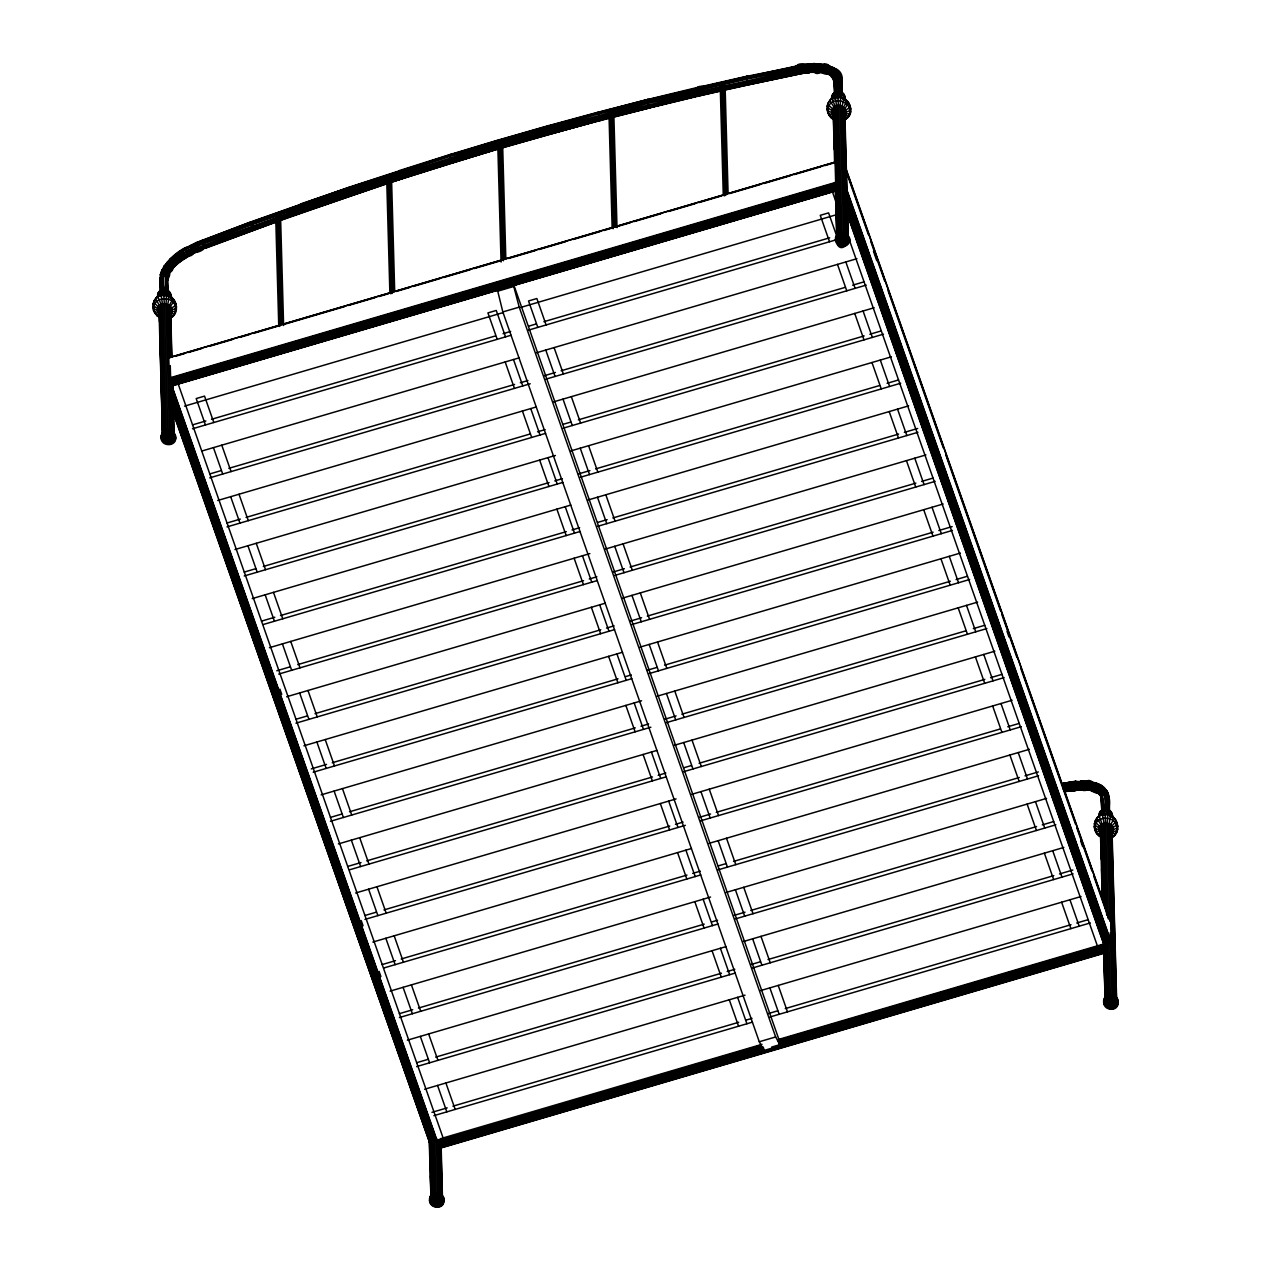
<?xml version="1.0" encoding="UTF-8"?>
<svg xmlns="http://www.w3.org/2000/svg" width="1271" height="1271" viewBox="0 0 1271 1271"><rect width="100%" height="100%" fill="white"/><g stroke="black" fill="none" stroke-linecap="round" stroke-linejoin="round"><path stroke-width="1.5" d="M166.342 264.638C168.614 258.188 185.979 244.413 191.492 246.701C195.369 250.498 193.859 257.362 187.314 255.598L191.444 253.374M499.408 148.723L451.555 163.165L449.092 154.824L498.82 139.842L499.296 140.557L498.677 139.921L499.296 143.766L350.86 190.666L203.662 243.794C184.47 250.514 159.749 265.432 166.835 289.788M451.555 163.165L451.57 162.164L438.702 166.231M806.338 64.821C790.721 59.197 793.168 80.534 804.654 72.002M1102.275 810.263C1108.598 784.366 1080.255 782.301 1062.985 787.385L1063.319 783.27L1076.076 781.443L1077.03 782.586M170.076 272.201C173.603 268.435 165.341 261.985 163.546 267.45L167.693 261.953C174.286 261.143 175.128 271.708 168.535 272.852M1112.157 817.412L1111.521 812.693C1109.408 808.022 1102.402 807.117 1105.42 814.076M1107.248 793.501C1104.88 782.523 1090.01 781.3 1080.715 781.141C1076.744 785.176 1081.192 793.136 1087.309 789.72L1081.192 789.529M162.195 274.028C159.018 262.906 175.732 271.915 167.232 278.635C171.68 261.461 189.57 252.818 204.742 246.828L277.189 219.931M184.216 249.434L184.74 248.322L186.313 249.497L188.791 255.646L183.405 259.22L182.214 258.807M610.128 118.028L600.42 120.554L598.037 112.563L647.972 99.376L648.083 103.396L649.989 107.844L699.67 95.802L699.876 94.801M840.576 80.693C845.374 71.812 828.549 73.051 834.38 82.17C833.093 64.122 808.277 67.093 795.821 69.937L648.083 103.396L499.296 143.766M1108.852 810.072C1107.756 805.385 1112.014 788.227 1102.164 789.164C1098.255 790.943 1099.733 796.202 1102.227 798.569L1102.688 801.35C1100.479 799.538 1101.067 795.503 1103.911 794.693C1112.776 793.835 1108.36 807.419 1109.535 812.026M163.752 294.157C154.204 294.379 149.279 307.598 155.92 314.334L158.907 314.064C151.17 299.146 179.529 302.069 170.25 315.335L172.935 316.225L173.777 315.144L170.854 317.972C181.546 311.681 175.493 294.046 163.752 294.157L164.436 306.486M837.923 96.215L838.367 105.302C844.325 104.985 848.583 112.849 844.405 117.393L847.09 118.282C859.101 107.892 839.559 87.079 829.772 100.695L835.444 109.242M1105.087 813.662C1094.109 814.06 1090.439 829.788 1099.129 836.016L1101.48 835.031C1089.676 819.827 1120.911 819.064 1111.569 834.84L1114.254 835.73L1115.112 834.65L1112.189 837.478C1122.865 831.186 1116.828 813.551 1105.087 813.662L1105.754 825.991M153.934 305.072L154.935 299.686L153.918 301.148L155.046 303.61L158.319 306.931M158.001 295.682L158.081 294.014L158.065 298.145C157.239 290.757 168.646 289.454 170.473 296.254L171.045 294.856C169.631 288.771 160.321 286.865 158.049 293.41L158.668 294.936M168.217 292.537L167.629 277.936L163.594 275.06L160.909 276.204L160.035 277.968L160.368 292.664M158.907 310.489C158.144 303.674 168.662 302.466 170.346 308.742L171.68 356.309M161.02 277.571L160.384 274.631L161.846 270.23M166.914 281.717L167.836 278.953M167.788 279.97C171.092 274.901 162.72 268.213 160.384 274.631M161.099 437.971L161.179 435.603M162.529 435.794C160.273 443.42 173.46 447.058 174.143 438.638M163.752 437.303C163.212 430.472 174.302 431.965 172.872 438.32C170.759 445.66 160.686 439.639 163.641 433.363M174.159 439.178L174.222 437.097M175.573 437.002C177.066 447.09 160.734 447.09 161.083 437.415M175.509 439.385C178.051 430.091 162.132 426.182 161.195 436.144M429.534 1200.523L429.598 1198.14M430.885 1200.428L430.948 1198.346M432.172 1199.856C431.632 1193.024 442.721 1194.518 441.291 1200.873C439.194 1208.197 429.105 1202.191 432.061 1195.916M442.578 1201.731L441.609 1196.726L437.812 1194.041M443.929 1201.937C446.471 1192.675 430.551 1188.703 429.614 1198.696M834.952 94.705L832.759 94.531L831.552 98.995C830.598 91.703 841.323 88.112 844.357 95.246L842.419 98.852M830.614 99.488C825.165 104.826 826.309 113.866 831.965 118.568L834.332 117.583C829.598 113.85 832.092 105.159 838.367 105.302M848.186 236.724L844.834 112.325C844.58 103.857 830.36 105.715 833.395 114.072L834.396 149.74M841.116 79.819L841.624 82.885C846.661 62.708 814.282 65.059 834.697 77.293M844.834 99.154L844.564 95.849L845.501 100.552M844.754 113.85L844.834 112.325M847.026 240.378C848.472 234.023 837.367 232.529 837.907 239.361C839.019 247.511 851.173 242.825 846.979 235.246M848.377 239.155C849.679 247.591 836.239 247.48 836.62 239.377M848.313 241.236L848.059 237.645M849.663 241.442L849.743 239.059M1098.716 816.443L1099.923 811.978L1099.479 815.998L1099.399 813.535L1099.32 815.188M1108.789 800.333L1107.962 793.279L1105.436 791.611L1102.513 792.23L1100.861 795.837L1101.814 809.325M1111.998 816.602L1111.728 813.297L1112.761 816.189L1112.077 814.949M1103.689 1002.581C1102.132 992.556 1118.559 992.46 1118.178 1002.168M1105.055 1002.485L1104.038 943.638M1115.445 1002.93C1116.891 996.575 1105.786 995.082 1106.326 1001.913C1107.025 1009.365 1118.798 1006.251 1115.334 998.99M1116.748 1003.788L1111.998 829.772C1111.887 823.354 1101.449 821.765 1100.305 828.47L1102.291 899.614M1118.083 1003.995L1118.162 1001.612M499.439 143.718L498.709 139.905L499.265 140.557M166.565 294.475L166.072 303.451M1107.883 813.98L1106.962 826.134M703.864 86.778C695.253 84.474 696.254 91.147 699.447 95.897L722.198 90.749M835.603 161.973L168.789 357.755L835.603 161.973L835.698 165.659M160.686 273.71L160.782 284.847M160.21 279.985L160.543 276.633M161.242 272.947L161.29 289.867M192.811 252.627C199.674 252.691 209 248.83 202.613 241.061C181.61 248.878 156.174 263.733 164.023 290.63L163.848 289.168L164.134 295.428L165.325 295.555L165.516 289.359L165.055 290.741C157.254 264.209 182.15 249.529 202.915 241.824L350.224 188.648L449.267 156.619L598.133 114.025L697.144 89.367L795.551 67.824L812.312 65.695L825.499 67.522L833.395 72.987L835.079 78.325L835.508 93.879M167.47 280.907L168.137 275.95M842.864 98.407L839.845 96.803L839.48 97.613L839.686 91.417L839.21 92.799C838.415 84.267 841.72 71.796 831.981 67.109M1106.628 814.203L1106.85 808.864L1106.374 810.247M840.226 105.509L840.719 96.532M502.935 147.436L600.69 120.109L550.788 134.027L548.405 125.686L549.056 126.306M550.788 134.027L550.963 132.978L502.68 146.943M798.442 73.21L797.854 74.353L748.746 84.744C747.014 83.552 745.044 75.656 747.618 76.88M171.14 269.373L179.847 261.731L179.259 258.235L177.209 255.693L175.064 254.899L174.063 256.329L178.877 252.786M844.913 97.502L844.993 99.964L842.673 93.021L841.052 93.784M598.037 112.563L548.341 126.051M1112.903 816.665L1113.015 820.589L1109.106 827.278M166.342 263.733L169.869 259.999C171.998 254.518 180.005 264.813 174.429 265.893L172.236 268.213M1108.614 814.87L1107.788 815.505L1108.741 810.167L1107.359 810.628L1106.914 794.995L1105.071 789.18M185.661 248.655L196.068 242.65L251.213 221.805L349.843 186.916L350.192 187.663M836.382 91.48L837.081 96.803L836.016 97.279L834.904 92.148L836.27 93.244M1105.182 808.674L1103.371 809.563L1104.245 814.25M839.781 77.07C842.069 67.061 826.515 73.353 834.38 80.343C829.042 65.25 808.404 68.65 796.075 71.049L724.295 86.571M1108.28 797.267L1108.598 796.282M167.851 304.134L169.234 295.492M649.989 107.844L613.512 116.932M1109.17 823.64L1110.552 814.997M171.267 313.842L174.445 313.985C182.182 290.376 140.954 296.62 157.811 316.511L154.903 313.031M162.545 436.35L159.463 307.534M430.964 1198.903L429.884 1141.58M442.562 1201.174C442.165 1208.673 430.329 1206.91 430.869 1199.872M443.913 1201.381C443.277 1210.278 429.058 1208.467 429.519 1199.967M835.349 238.201C836.366 231.958 845.453 230.909 848.535 236.136M836.699 238.408C836.89 231.846 847.264 232.005 848.075 238.185M849.648 240.886C833.49 264.908 830.217 214.831 849.362 237.804M1095.395 821.797L1096.253 819.191L1095.252 820.653L1096.365 823.115L1099.653 826.436M1111.458 832.743L1111.918 831.298M1112.586 833.347L1115.779 833.49C1123.612 812.868 1086.308 813.265 1097.254 833.84L1100.225 833.569M1103.784 1000.754C1104.96 993.604 1115.89 993.715 1117.797 1000.356M1116.732 1003.232C1116.049 1011.637 1102.863 1008.062 1105.119 1000.404L1103.562 945.068M1118.067 1003.439C1117.447 1012.336 1103.212 1010.509 1103.673 1002.025M160.337 275.616L162.386 269.516M163.117 268.991L161.671 275.585L162.116 291.186M167.772 277.856L168.09 276.951M169.107 273.885L167.55 275.998M840.941 109.115L843.499 101.473L843.388 97.549M161.02 294.57L162.386 303.515M836.54 105.572L835.174 96.628M1102.338 814.076L1104.578 826.166M844.627 98.312L845.199 96.914L843.801 94.324L841.752 94.578M1111.791 815.76L1112.363 814.361L1110.965 811.772M165.325 295.555L165.691 294.745L162.354 294.808L162.958 295.603L162.227 289.423L163.022 290.773C161.226 279.223 161.767 266.116 171.776 258.347M387.385 183.628L303.213 212.241L300.433 204.011L349.986 187.155M279.556 220.773L385.526 183.898M154.538 307.836L153.473 310.188L154.649 311.76L158.049 312.364M820.685 64.344L814.107 63.55L807.562 64.392L807.053 68.11L808.864 72.336L815.68 71.669M1077.697 788.703C1074.758 792.882 1072.041 781.172 1076.076 781.443M160.734 290.09L159.05 291.933L160.972 295.968M170.822 297.907L171.426 296.683L169.647 292.266M1065.495 791.309L1064.304 791.166L1063.239 788.497C1075.568 786.098 1096.206 782.698 1101.544 797.791M832.251 96.072L832.314 98.55C833.061 93.784 839.48 92.195 842.752 95.484M161.56 271.104L164.324 265.957M161.512 272.073L165.023 265.512M168.28 275.473L170.854 270.707M169.424 305.231L171.696 301.084L171.585 297.16M828.104 107.129L826.976 109.179L830.09 116.376L833.077 116.122M159.05 291.933L161.353 291.822M833.665 93.18L832.203 95.468L834.475 98.995M1102.291 815.474L1100.368 811.438L1103.546 808.928M158.049 293.41L158.589 292.473L157.493 295.11L158.144 296.493M176.574 306.676L175.446 308.599L169.393 310.998M158.525 295.698L155.602 298.653L159.336 305.421M832.696 97.756L829.772 100.695M1099.86 815.204L1096.937 818.159L1102.624 827.405M181.356 260.253L178.353 262.462L184.184 257.965L182.214 253.279L180.212 251.594L178.973 252.135L184.74 248.322M1083.273 788.433L1081.764 789.672L1076.521 789.942M154.077 302.291L152.981 304.039L154.188 306.216L157.747 308.662M828.231 104.349L827.135 106.097L828.342 108.273L834.443 112.039M841.958 109.83L845.851 103.142L845.739 99.217L847.55 104.365M169.297 314.461L170.123 313.222L170.346 321.15M161.767 434.412C164.436 428.724 173.46 429.963 175.207 435.746M163.006 434.364C165.643 428.804 174.604 431.759 174.238 437.653M163.022 434.92C165.214 430.249 172.522 431.425 173.905 436.128M173.666 440.068C171.156 445.39 162.609 442.928 162.45 437.319M174.921 440.56L170.743 444.056L166.914 444.135M837.176 236.978C839.067 232.943 845.167 233.133 847.36 236.787M847.836 242.126C845.93 246.145 839.845 245.954 837.637 242.316M849.076 242.618C846.041 249.1 835.508 246.383 835.254 239.472M430.186 1196.964C433.236 1190.498 443.754 1193.199 444.024 1200.11M431.425 1196.917L434.777 1194.105L433.284 1140.738M431.441 1197.473C433.967 1192.134 442.499 1194.597 442.658 1200.205M442.101 1202.62C439.893 1207.275 432.585 1206.1 431.203 1201.397M443.341 1203.113C440.672 1208.8 431.647 1207.561 429.9 1201.778M1099.367 812.916L1100.829 810.628M1099.987 814.441C1102.036 810.072 1108.646 810.278 1111.029 814.234M1105.579 998.974C1108.105 993.636 1116.637 996.099 1116.796 1001.707M1105.595 999.53C1108.121 994.192 1116.653 996.655 1116.812 1002.263M1116.256 1004.678C1114.063 1009.333 1106.739 1008.157 1105.357 1003.455M1117.511 1005.17L1113.317 1008.666L1109.504 1008.745M176.415 309.759L175.303 311.379L169.345 312.189M802.43 64.583C794.661 77.229 820.367 71.224 804.464 72.654M1069.594 782.03C1066.687 786.002 1070.786 794.788 1076.982 789.799M1070.992 790.641L1087.928 789.307M829.089 101.744L828.088 103.205L829.2 105.668L834.809 110.911M155.602 298.653L156.46 297.446M1096.937 818.159L1097.779 816.951M168.265 296.794L170.203 293.188L168.519 290.964L166.898 291.726M720.164 83.6L722.548 81.916M163.832 266.624L167.693 261.953M169.377 272.645L176.335 264.225M174.445 313.985L175.462 312.65M849.632 114.708L845.024 120.03L847.948 117.202M1115.779 833.49L1116.796 832.155M1107.279 792.437L1104.404 788.036L1101.433 785.971L1093.362 783.19C1087.595 775.501 1079.715 786.479 1086.641 789.863M844.834 108.75L848.647 102.808L846.565 100.393L840.989 97.406L834.84 97.517M166.58 262.938L171.045 258.41M171.919 269.245L176.145 264.972M352.56 195.146L349.843 186.916M168.598 308.71L174.492 300.75L169.79 296.493L165.309 294.697M1109.917 828.215L1114.889 822.766L1115.811 820.256L1114.794 818.842L1117.241 823.115L1116.176 825.34L1110.473 829.312M170.06 259.268L175.064 254.899M169.869 259.999L185.185 248.465M174.429 265.893L184.184 257.965L199.15 249.863L275.648 221.329M175.16 265.83L179.847 261.731M833.776 98.582L835.015 97.533M1100.368 811.438C1103.387 808.054 1109.186 808.992 1111.521 812.693M815.251 64.154C808.197 62.756 813.678 78.548 820.764 71.843L823.83 72.272M458.736 152.758L449.092 154.824L399.348 170.568L402.049 178.766L391.023 182.087M174.222 255.646L179.656 251.515M179.004 262.477L193.875 252.897M180.212 251.944L182.881 250.276M182.849 259.141L199.261 250.403L195.972 242.952L200.85 241.617M169.154 309.806L174.858 305.834L175.906 303.61L173.46 299.336M831.012 67.808C821.813 55.4 815.521 77.61 829.423 73.575M1085.974 789.704L1092.536 789.942M184.247 248.814L190.586 245.541M1098.176 785.256C1092.329 777.566 1088.913 794.439 1098.255 792.961L1099.161 792.882C1088.389 786.844 1075.52 787.861 1063.922 790.451M1097.127 783.635L1090.597 781.983C1084.926 785.414 1090.693 794.311 1096.587 791.023M846.089 112.309L849.6 110.656L850.728 108.734L849.505 106.732M1113.253 829.756L1116.764 828.104L1117.892 826.182L1116.653 824.18M189.935 245.732L196.29 242.904M160.861 295.476L162.926 294.745M748.746 84.744L724.327 90.225M195.972 242.952L251.213 221.805L251.722 223.299M198.641 249.926L205.155 248.099M204.806 247.511L254.009 229.717L251.324 222.107M205.219 248.369L275.918 222.06L205.044 248.067M251.293 222.028L349.859 187.282L449.283 155.046M300.734 204.774L202.439 240.997L202.216 240.203L202.613 241.061M276.871 219.009L204.424 245.907C185.375 252.548 160.909 267.387 167.994 291.52M280.51 217.691L386.336 181.276M280.827 218.612L386.67 182.198M281.098 219.359L302.975 211.336M275.823 221.758L254.009 229.717M303.149 211.892L279.477 220.439L303.229 212.209M300.671 204.917L449.092 155.809L598.848 112.801M302.911 211.479L386.956 182.929M349.811 186.948L399.571 170.743M387.814 179.64L301.942 208.794L192.97 249.593L179.259 258.235L170.187 267.816L167.152 276.999L167.804 292.568M391.468 178.433L499.614 144.862M389.99 180.069L498.121 146.451M390.324 180.99L498.47 147.372M352.369 194.241L368.876 188.775M390.896 181.499L400.079 178.464M390.626 181.721L498.788 148.087M352.385 194.94L387.178 183.437M390.848 182.23L499.455 148.373M390.991 182.452L402.049 178.766M405.338 169.504L421.908 164.261M429.264 161.941L442.165 157.858M401.922 177.861L435.016 167.391M401.986 178.83L451.65 163.101M448.997 155.221L499.01 140.064M466.107 150.55L475.322 147.77M478.992 146.658L488.207 143.893M491.893 142.781L497.422 141.113M834.904 92.767L834.046 76.355L830.948 71.748L821.288 67.522L812.153 66.743L801.556 67.681L746.554 79.215L647.845 102.316L499.153 142.654L350.51 189.617L252.135 224.379L197.386 245.065L177.972 256.392L168.709 266.195L165.897 272.534L166.024 291.107M458.926 159.955L468.125 157.175M471.811 156.079L497.565 148.326M451.38 162.942L499.058 148.58M609.778 109.608L611.256 109.179M175.128 356.373L184.645 353.576M188.458 352.464L201.803 348.54M209.413 346.316L232.275 339.595M239.901 337.355L249.418 334.559M253.231 333.447L279.906 325.614M283.719 324.486L344.679 306.597M348.492 305.469L375.167 297.636M378.98 296.524L388.497 293.728M396.123 291.488L409.453 287.58M413.266 286.452L439.941 278.619M443.754 277.507L470.429 269.674M474.242 268.546L500.901 260.73M508.527 258.49L535.202 250.657M539.015 249.529L565.674 241.697M573.3 239.472L599.976 231.64M603.789 230.512L613.305 227.716M617.118 226.603L630.464 222.679M634.261 221.567L660.936 213.735M668.562 211.494L695.237 203.662M699.05 202.55L721.912 195.829M729.522 193.589L760.01 184.645M763.823 183.532L790.498 175.7M794.296 174.572L820.971 166.739M824.784 165.627L834.316 162.831M169.361 378.011L836.159 182.23M169.408 378.615L836.223 182.833M169.551 379.441L836.366 183.66M169.774 380.426L836.588 184.629M170.06 381.491L834.968 186.265M170.393 382.587L835.285 187.361M172.634 383.064L835.635 188.394M172.983 383.985L835.968 189.315M176.605 383.492L185.868 380.776M211.208 373.324L220.725 370.528M245.446 363.268L251.165 361.6M258.76 359.359L264.479 357.691M275.886 354.339L285.387 351.543M306.311 345.41L315.828 342.614M323.438 340.374L329.141 338.706M336.751 336.465L350.065 332.557M353.862 331.445L359.566 329.761M370.989 326.409L380.49 323.628M384.303 322.5L390.006 320.832M401.414 317.48L410.93 314.684M418.524 312.459L424.244 310.775M431.838 308.551L441.355 305.755M448.965 303.515L454.668 301.847M462.279 299.606L467.982 297.938M511.879 285.212L497.326 289.486L502.839 311.935L759.28 1041.759L764.427 1051.324M553.044 272.963L562.56 270.167M583.484 264.018L592.985 261.238M600.595 258.998L606.299 257.33M617.722 253.978L627.223 251.181M631.036 250.069L636.739 248.385M648.146 245.033L657.663 242.237M665.273 240.012L670.977 238.328M678.587 236.104L688.088 233.308M695.698 231.068L701.401 229.4M709.011 227.159L722.325 223.251M726.138 222.139L731.842 220.471M743.249 217.119L752.766 214.322M756.563 213.21L766.079 210.414M790.8 203.153L796.504 201.469M804.114 199.245L809.818 197.561M171.394 385.272L836.286 190.046M172.014 385.558L833.093 191.46M171.649 385.749L836.556 190.539M171.855 385.971L834.968 191.238M497.39 291.281L513.754 286.468L513.706 284.672L780.759 1044.683M502.839 311.935L519.219 307.137L775.66 1036.961L780.807 1046.51M184.565 406.132L503.141 312.587M520.586 307.471L837.319 214.465M192.509 424.879L205.854 420.971M211.558 419.287L495.436 335.941M503.062 333.701L510.672 331.461M528.641 326.186L536.267 323.946M543.893 321.706L829.661 237.804M192.509 428.772L511.101 335.242M528.545 330.11L836.207 239.79M202.327 450.887L519.061 357.882M536.505 352.766L856.94 258.68M209.747 473.94L221.186 470.588M228.812 468.348L514.58 384.446M520.3 382.762L527.91 380.522M543.988 375.819L555.411 372.451M561.131 370.782L845.008 287.421M852.619 285.197L864.058 281.828M209.747 477.848L530.198 383.763M545.783 379.187L866.218 285.101M217.706 500.488L536.298 406.942M553.743 401.827L874.178 307.741M226.985 523.017L240.33 519.092M246.05 517.424L529.912 434.062M537.538 431.822L545.164 429.598M563.132 424.323L570.743 422.083M578.369 419.843L864.153 335.925M869.857 334.257L881.296 330.905M227.001 526.909L545.577 433.363M563.021 428.248L883.472 334.162M234.944 549.549L555.395 455.463M570.981 450.887L891.416 356.801M244.239 572.077L255.662 568.725M263.288 566.485L549.056 482.567M554.776 480.899L562.402 478.659M578.464 473.94L589.887 470.588M595.606 468.904L879.484 385.558M887.094 383.318L898.533 379.965M244.239 575.97L562.831 482.424M580.259 477.308L900.71 383.222M252.198 598.609L570.774 505.08M588.219 499.948L908.654 405.862M261.476 621.138L274.806 617.229M280.526 615.545L566.294 531.643M572.014 529.959L579.64 527.719M597.608 522.445L607.141 519.648M612.844 517.964L898.629 434.062M904.348 432.378L917.678 428.47M263.319 624.49L580.069 531.5M597.497 526.369L917.948 432.283M269.436 647.686L589.871 553.6M605.457 549.024L925.908 454.923M276.808 670.754L290.138 666.846M297.764 664.606L583.548 580.704M589.251 579.02L596.877 576.78M612.94 572.061L624.379 568.709M630.082 567.025L915.867 483.123M921.586 481.439L933.009 478.087M278.714 674.091L597.306 580.561M614.751 575.429L935.186 481.344M286.674 696.746L605.266 603.201M622.695 598.085L943.146 503.999M295.952 719.259L307.375 715.907M315.001 713.667L600.786 629.765M606.489 628.081L614.115 625.84M630.178 621.138L641.617 617.77M647.336 616.101L933.105 532.184M938.824 530.515L952.154 526.591M295.952 723.167L614.544 629.622M631.989 624.506L952.424 530.42M303.912 745.807L622.504 652.261M639.933 647.146L960.383 553.06M311.284 768.891L326.536 764.411M332.239 762.743L618.024 678.825M625.634 676.585L631.353 674.917M647.416 670.198L656.948 667.402M664.574 665.162L950.343 581.244M956.062 579.576L967.485 576.224M313.19 772.228L631.782 678.682M649.227 673.566L969.662 579.481M321.15 794.868L641.585 700.782M657.186 696.206L977.621 602.12M330.428 817.396L341.867 814.044M349.477 811.804L635.262 727.886M640.981 726.218L648.591 723.977M664.669 719.259L676.093 715.907M681.812 714.223L965.674 630.877M973.3 628.637L984.739 625.284M330.428 821.288L650.879 727.203M666.465 722.627L986.9 628.541M338.388 843.928L656.98 750.398M674.424 745.267L994.859 651.181M347.666 866.457L361.012 862.548M366.731 860.864L652.5 776.962M658.219 775.278L665.829 773.038M683.814 767.763L691.424 765.523M699.05 763.283L984.818 679.381M990.538 677.697L1001.977 674.345M349.525 869.809L666.258 776.819M683.703 771.688L1004.138 677.602M355.626 893.005L676.077 798.919M691.662 794.343L1012.097 700.257M364.904 915.517L376.343 912.165M383.969 909.925L669.738 826.023M675.457 824.339L683.083 822.099M699.145 817.38L710.568 814.028M716.288 812.344L1000.166 728.998M1007.776 726.758L1019.215 723.406M364.92 919.426L685.355 825.324M700.941 820.748L1021.391 726.662M372.864 942.065L691.456 848.52M708.9 843.404L1029.335 749.318M382.158 964.578L395.488 960.669M401.207 958.985L686.976 875.083M692.695 873.399L700.321 871.159M718.29 865.885L725.9 863.66M733.526 861.42L1019.31 777.502M1025.014 775.834L1038.359 771.91M384.001 967.93L700.75 874.941M718.179 869.825L1038.629 775.739M390.118 991.126L710.553 897.04M726.138 892.464L1046.573 798.379M399.396 1013.654L412.725 1009.73M418.445 1008.062L704.213 924.144M711.839 921.904L717.559 920.236M733.621 915.517L745.06 912.165M750.764 910.481L1036.548 826.563M1042.268 824.895L1053.691 821.543M399.396 1017.547L717.988 924.001M735.416 918.885L1055.867 824.8M407.356 1040.186L725.932 946.641M743.376 941.525L1063.827 847.439M416.634 1062.715L428.057 1059.363M435.683 1057.122L721.467 973.205M727.171 971.537L734.797 969.296M750.859 964.578L760.392 961.782M768.002 959.541L1053.786 875.64M1059.506 873.955L1072.835 870.047M416.634 1066.607L735.226 973.062M752.67 967.946L1073.105 873.86M424.593 1089.247L745.028 995.161M760.614 990.586L1081.065 896.5M431.965 1112.332L447.201 1107.867M452.921 1106.183L738.705 1022.281M746.315 1020.041L752.035 1018.357M768.097 1013.638L777.63 1010.842M785.256 1008.602L1071.024 924.7M1076.744 923.016L1088.167 919.664M433.872 1115.668L752.464 1022.138M769.908 1017.007L1090.343 922.921M759.28 1041.759L775.66 1036.961M440.036 1138.848L762.012 1044.317M778.074 1039.599L1103.863 943.94M761.107 1045.286L437.288 1140.993L761.17 1045.89M778.265 1040.266L1104.038 944.607L1104.245 946.037L778.472 1041.68M778.313 1040.87L1104.102 945.211M437.446 1141.819L761.313 1046.716M437.669 1142.788L763.442 1047.145M778.678 1042.665L1104.467 947.006M439.845 1143.312L763.728 1048.21M778.964 1043.745L1104.753 948.087M440.179 1144.408L764.046 1049.306M771.672 1047.066L1103.164 949.739M440.513 1145.441L1103.514 950.772M440.862 1146.363L1103.863 951.693M441.18 1147.078L1104.165 952.424M439.544 1148.126L1104.785 952.71M439.734 1148.349L1104.753 953.059M498.709 139.905L548.548 125.607M498.693 140.255L548.77 125.829M501.68 144.274L598.848 117.202L720.498 87.429M502.029 145.307L608.714 115.804M500.472 146.769L609.063 116.71M503.125 147.658L550.947 133.948M548.405 125.686L598.291 112.118M564.356 129.356L570.091 127.799M573.92 126.75L579.655 125.194M587.297 123.128L593.033 121.571M550.279 133.328L609.397 117.425M550.565 133.805L600.595 120.475M598.117 112.198L647.972 99.376M598.037 113.183L697.112 88.509L796.869 66.457L746.697 76.324M612.527 114.819L720.832 88.462M612.876 115.74L721.197 89.367M613.21 116.455L721.547 90.082M600.182 120.348L610.223 117.663M613.766 117.139L650.196 107.765M1080.715 781.141L1087.229 781.347L1088.405 782.491M647.765 99.472L697.541 87.413M647.654 99.837L747.253 76.403M650.466 99.599L661.905 96.834M671.453 94.531L677.173 93.148M680.986 92.227L688.628 90.384M692.441 89.463L698.16 88.08M667.482 102.617L673.201 101.235M649.719 107.654L699.813 95.436M697.302 87.508L746.951 76.212M697.159 87.89L796.488 65.997M707.677 85.92L715.287 84.204M719.084 83.33L743.805 77.738M724.613 87.604L796.393 72.097C809.023 69.587 826.182 67.013 834.729 79.231L832.743 77.007M724.978 88.509L796.758 73.003C808.944 70.413 823.417 68.777 833.744 77.34M725.344 89.224L803.018 72.558L813.456 71.637L824.657 72.892M699.161 95.706L721.896 90.559M724.486 89.844L798.124 74.258M749.175 84.251L796.44 74.258M845.993 114.152L849.473 113.437L850.585 111.816L849.362 109.513M1113.158 831.599L1116.637 830.884L1117.749 829.264L1116.526 826.96M826.198 65.727L824.943 64.583L813.551 63.693M795.884 65.917L802.827 64.757M795.678 66.314L808.912 63.995L802.08 64.71M795.567 66.966L812.614 64.805L822.099 65.599L829.439 68.141L835.349 74.782L836.223 91.305M797.505 74.179L809.818 72.352M1063.049 783.381L1069.991 782.205M1062.842 783.762L1074.726 781.84L1082.924 782.301M1065.622 783.603L1068.816 782.984M1062.731 784.414L1079.778 782.253L1089.263 783.063L1096.603 785.589L1102.513 792.23L1103.387 808.753M1062.715 785.271L1079.476 783.143L1088.77 783.937L1095.967 786.415L1101.766 792.929L1102.624 809.389M1062.794 786.288L1079.301 784.191L1088.453 784.97L1095.507 787.4L1101.21 793.803L1102.068 810.215M1063.557 789.545C1075.695 787.257 1092.949 784.255 1101.051 796.139L1095.967 791.531C1092.679 787.575 1099.669 781.204 1101.893 786.892L1104.864 788.941M1064.304 791.166L1080.62 789.084L1091.821 790.34M1064.669 791.626L1071.628 790.117M1065.019 791.801L1071.342 790.514M839.845 96.803L832.076 98.773L836.35 109.211M837.081 96.803L838.256 96.628L838.018 91.226L838.193 92.688C837.351 84.236 840.735 71.859 831.091 67.172M1069.245 782.158L1075.584 781.284M1073.502 782.269L1076.569 781.887M1070.595 790.467L1082.336 789.545M829.232 65.727C824.498 64.471 823.163 73.368 827.802 74.068M829.439 74.814L831.997 75.434M807.959 63.963L814.695 63.709M807.562 64.392L822.718 64.948L832.966 69.444L836.254 74.306L837.192 92.831M808.864 72.336L820.145 72.272M1075.123 781.411L1082.415 781.601M1101.798 831.854L1095.967 831.266L1094.808 829.693M1080.191 781.57L1091.138 782.253M845.422 115.883L848.615 116.026C856.241 100.679 827.183 93.196 828.215 111.054L831.822 112.563M166.819 295.349L160.686 295.46L157.906 296.715L162.195 307.153M1108.153 814.854L1102.005 814.981L1099.24 816.22L1102.036 823.767M825.626 65.028L818.731 63.884C815.998 65.695 816.141 71.398 819.477 72.415M821.241 65.043L824.545 65.504M818.81 72.24L823.163 72.844M1085.275 781.744C1100.479 781.395 1107.835 793.994 1104.292 808.34M832.219 114.422L828.803 113.818L827.643 112.245M1093.41 790.864L1098.255 792.961M1101.544 830.678L1095.38 828.501L1094.14 826.627M824.196 64.408L829.963 66.187M823.433 64.535L834.269 68.523L834.968 70.477M827.659 66.124L830.567 66.902M834.729 69.444L837.7 71.494C833.697 64.154 826.357 76.022 833.887 78.691M822.48 72.399L828.628 73.956M1104.404 788.036C1100.479 782.92 1094.522 792.135 1099.987 794.55L1095.967 791.531M1089.644 789.847L1095.793 791.404M839.464 96.755L840.608 97.2L841.275 92.02M1107.009 814.25L1113.73 817.841M157.668 310.521L154.045 308.996L152.822 307.121M828.406 65.536L834.269 68.523M826.245 73.4L831.091 75.513M1095.57 782.984L1100.797 785.256M1094.744 783.095C1106.167 785.732 1106.088 798.887 1105.293 808.181M1101.607 829.486L1095.507 825.721L1094.299 823.544M832.823 77.086L831.345 75.847M832.855 67.315L837.239 70.572M1099.145 784.557C1108.233 788.83 1105.913 800.253 1106.326 808.292M1102.132 787.925L1105.087 789.974M843.134 93.8L839.829 92.052L836.207 92.116L833.204 93.99L833.728 95.659M1107.772 814.647L1108.789 815.362L1110.298 811.248L1108.217 811.232L1107.263 792.5M156.984 315.462L159.606 317.305M1107.692 1008.046L1104.054 1003.836M165.119 443.436L161.481 439.226M1103.435 810.691L1102.052 809.595L1103.18 814.727M835.762 69.333L839.893 73.956M837.923 72.526L840.115 74.973L840.624 78.135L841.005 91.83M837.907 73.607L841.434 78.818M1102.926 786.781L1107.057 791.404M841.783 79.866L842.212 95.516L841.99 80.883L838.781 77.181L835.841 77.674L834.205 80.137L834.697 93.816M1110.028 815.871L1111.156 817.174M829.057 115.089L830.09 116.376M1096.222 832.537L1097.254 833.84M843.801 94.324L844.357 95.246M847.63 101.394L850.077 105.652L849.012 107.892L843.308 111.864L843.563 113.055M838.749 72.272L841.481 77.785M837.907 71.732L839.75 77.547L840.131 91.21M1105.913 789.72L1108.646 795.233M170.679 297.096L171.347 298.494L170.409 293.792M167.121 289.963L168.964 291.742L167.454 295.857L166.453 295.142L167.422 290.662L163.832 289.788L160.4 290.789L161.862 295.222M845.644 167.724L1111.521 924.43M845.914 169.25L1109.678 919.902M845.978 170.918L868.347 234.563M870.969 242.046L884.791 281.368M888.079 290.725L943.32 447.964M945.958 455.447L1000.547 610.827M1001.866 614.576L1016.991 657.631M1020.947 668.848L1075.536 824.228M1076.855 827.977L1091.98 871.032M1093.95 876.64L1108.423 917.821M873.495 251.34L876.783 260.698M1007.013 631.353L1008.983 636.962M1080.684 841.005L1082.654 846.629M845.692 186.535L1111.426 942.796M845.58 187.044L1111.315 943.32M845.882 189.474L1110.965 943.86M845.962 191.905L1110.377 944.417M847.169 198.038L1108.963 943.066M846.947 200.341L1108.074 943.511M847.296 204.44L1107.772 945.735M846.994 206.522L1106.151 944.083M847.423 210.351L1105.262 944.162M847.296 212.162L1105.135 945.958M847.36 213.814L1104.547 945.751M846.979 213.48L1104.165 945.417M831.981 190.555L835.937 201.787M847.122 233.61L1097.715 946.831M837.255 237.55L828.581 212.877L820.256 215.323L829.534 241.744M845.835 261.937L855.113 288.358M863.073 310.998L872.351 337.419M880.31 360.058L889.589 386.479M897.548 409.135L906.827 435.556M914.786 458.195L924.065 484.616M932.024 507.256L941.318 533.677M949.262 556.317L958.556 582.738M966.5 605.377L975.794 631.798M983.754 654.454L993.032 680.875M1000.992 703.514L1010.27 729.935M1018.23 752.575L1027.508 778.996M1035.468 801.636L1044.746 828.057M1052.706 850.696L1061.984 877.117M1069.944 899.773L1079.222 926.194M837.494 264.384L846.772 290.805M854.732 313.444L864.01 339.865M871.97 362.521L881.264 388.926M889.207 411.582L898.502 438.002M906.445 460.642L915.74 487.063M923.699 509.703L932.978 536.124M940.937 558.763L950.215 585.184M958.175 607.84L967.453 634.245M975.413 656.9L984.691 683.321M992.651 705.961L1001.929 732.382M1009.889 755.022L1019.167 781.443M1027.127 804.082L1036.421 830.503M1044.365 853.159L1053.659 879.564M1061.619 902.219L1070.897 928.64M546.133 324.947L536.855 298.526L528.529 300.973L537.808 327.394M554.092 347.587L563.387 374.008M571.33 396.663L580.625 423.084M588.584 445.724L597.863 472.145M605.822 494.784L615.1 521.205M623.06 543.845L632.338 570.266M640.298 592.922L649.576 619.327M657.536 641.982L666.814 668.403M674.774 691.043L684.052 717.464M692.012 740.103L701.306 766.524M709.25 789.164L718.544 815.585M726.504 838.24L735.782 864.645M743.742 887.301L753.02 913.722M760.979 936.362L770.258 962.783M778.217 985.422L787.496 1011.843M545.767 350.049L555.046 376.454M563.005 399.11L572.284 425.531M580.243 448.17L589.522 474.591M597.481 497.231L606.76 523.652M614.719 546.292L623.997 572.713M631.957 595.368L641.251 621.773M649.195 644.429L658.489 670.85M666.449 693.489L675.727 719.91M683.687 742.55L692.965 768.971M700.925 791.611L710.203 818.031M718.163 840.687L727.441 867.092M735.401 889.748L744.679 916.169M752.639 938.808L761.917 965.229M769.876 987.869L779.171 1014.29M505.54 336.863L496.262 310.458L487.921 312.904L497.215 339.309M513.5 359.518L522.794 385.939M530.738 408.579L540.032 435M547.976 457.639L557.27 484.06M565.23 506.7L574.508 533.121M582.468 555.777L591.746 582.182M599.705 604.837L608.984 631.258M616.943 653.898L626.222 680.319M634.181 702.958L643.46 729.379M651.419 752.019L660.698 778.44M668.657 801.095L677.951 827.5M685.895 850.156L695.189 876.577M703.149 899.217L712.427 925.638M720.387 948.277L729.665 974.698M737.625 997.338L746.903 1023.759M505.175 361.965L514.453 388.386M522.413 411.026L531.691 437.446M539.651 460.086L548.929 486.507M556.889 509.147L566.167 535.568M574.127 558.223L583.405 584.628M591.365 607.284L600.643 633.705M608.602 656.344L617.897 682.765M625.84 705.405L635.135 731.826M643.094 754.466L652.373 780.887M660.332 803.542L669.61 829.947M677.57 852.603L686.848 879.024M694.808 901.663L704.086 928.084M712.046 950.724L721.324 977.145M729.284 999.784L738.562 1026.205M213.814 422.528L204.536 396.107L196.195 398.554L205.473 424.975M221.774 445.168L231.052 471.589M239.012 494.228L248.29 520.649M256.249 543.305L265.528 569.71M273.487 592.365L282.782 618.786M290.725 641.426L300.02 667.847M307.979 690.487L317.257 716.908M325.217 739.547L334.495 765.968M342.455 788.624L351.733 815.029M359.693 837.684L368.971 864.105M376.931 886.745L386.209 913.166M394.169 935.806L403.447 962.226M411.407 984.866L420.701 1011.287M428.645 1033.943L437.939 1060.348M445.899 1083.003L455.177 1109.424M213.433 447.614L222.727 474.035M230.671 496.675L239.965 523.096M247.924 545.752L257.203 572.157M265.162 594.812L274.441 621.233M282.4 643.873L291.679 670.294M299.638 692.933L308.917 719.354M316.876 741.994L326.154 768.415M334.114 791.07L343.392 817.475M351.352 840.131L360.646 866.552M368.59 889.192L377.884 915.613M385.844 938.252L395.122 964.673M403.082 987.313L412.36 1013.734M420.32 1036.389L429.598 1062.794M437.558 1085.45L446.836 1111.871M178.131 383.81L443.865 1140.071M279.906 689.12L281.749 694.347M361.202 920.506L363.045 925.733M379.06 971.314L380.903 976.541M172.491 387.528L436.906 1140.055M172.379 388.036L436.795 1140.564M172.03 388.592L436.446 1141.12M172.109 391.023L435.858 1141.676M171.998 393.406L435.111 1142.184M172.427 397.601L434.221 1142.629M172.125 399.809L432.601 1141.104M172.491 403.781L432.299 1143.201M172.236 405.719L431.393 1143.28M172.125 407.53L430.631 1143.201M172.189 409.198L430.17 1144.091M173.777 414.473L430.297 1144.535M513.754 286.468L519.219 307.137M849.362 237.264L849.759 239.615M836.953 241.458L835.142 182.357M174.747 301.91L175.334 304.675M1107.962 793.279L1109.106 799.364M840.798 75.831L841.942 81.916M838.161 96.612L838.288 97.486L838.256 96.628M1111.68 828.247L1116.415 998.212M1111.505 834.713L1112.109 856.447M1112.776 880.168L1113.444 903.888M1114.047 925.622L1114.715 949.342M1115.318 971.076L1115.986 994.796M1110.965 826.849L1115.779 998.784M1109.933 825.642L1114.731 997.576M1114.921 998.132L1115.08 1004.042M1108.947 797.33L1109.44 811.089M1108.963 806.195L1109.122 812.058M1114.27 999.101L1114.429 1005.011M1113.968 996.607L1114.174 1002.914M1108.646 824.736L1113.444 996.671M1113.317 997.878L1113.539 1005.758M1110.743 921.046L1111.41 944.655M1107.168 824.164L1109.885 920.998M1110.203 932.866L1111.982 996.099M1112.189 996.4L1112.475 1006.235M1111.029 996.575L1111.299 1006.41M1105.627 823.989L1108.28 918.854M1108.947 942.574L1110.441 995.924M1109.821 996.432L1110.091 1006.282M1104.134 824.228L1106.66 915.136M1107.438 942.796L1108.932 996.162M1108.725 997.973L1108.947 1005.838M1102.751 824.847L1105.071 907.844M1106.072 943.416L1107.565 996.782M1107.724 997.258L1107.947 1005.123M1101.369 797.584L1101.75 811.168M1106.962 998.291L1107.136 1004.185M1101.623 825.8L1103.768 902.871M1104.928 944.369L1106.421 997.735M1106.469 999.149L1106.58 1003.089M1102.259 868.506L1102.592 880.358M1104.801 959.414L1105.135 971.266M1100.781 827.04L1102.831 900.154M1100.559 831.52L1101.337 859.18M1101.607 869.062L1102.322 894.752M1104.086 958L1105.135 995.543M844.516 110.799L847.995 235.659M844.564 125.194L845.231 148.977M845.835 170.775L846.502 194.558M847.106 216.356L847.662 236.168M843.801 109.401L847.344 236.231M846.486 235.58L846.661 241.49M842.768 108.194L846.311 235.024M845.787 234.579L846.009 242.459M841.307 78.929L841.466 84.807M841.577 88.716L841.688 92.624M841.481 107.272L845.024 234.118M844.897 235.326L845.12 243.206M840.004 106.716L843.547 233.546M843.769 233.832L844.055 243.682M842.594 234.007L842.88 243.857M838.463 106.542L842.006 233.387M841.402 233.88L841.672 243.73M836.969 106.78L840.512 233.61M840.306 235.405L840.528 243.285M834.999 88.938L835.111 92.815M835.587 107.384L839.13 234.229M839.305 234.69L839.511 242.586M838.495 233.753L838.717 241.649M834.157 81.153L834.475 92.799M834.459 108.353L838.002 235.183M838.05 236.597L838.161 240.537M834.094 115.47L834.427 127.37M835.317 159.082L835.428 163.038M836.588 204.663L836.985 218.533M833.617 109.592L837.112 234.436M835.444 187.393L835.667 195.321M835.937 205.235L836.826 236.946M833.14 111.022L834.586 162.545M725.137 87.667L728.092 193.43M724.12 84.41L727.187 194.082M722.595 83.87L725.725 195.496M721.118 84.299L724.232 195.941M720.212 85.554L723.278 195.226M613.798 112.992L617.007 227.588M612.829 111.689L616.054 226.842M611.319 111.149L614.529 226.143M609.826 111.594L613.099 228.732M608.936 112.833L612.145 227.827M502.633 144.687L505.826 258.68M501.68 143.385L504.905 259.332M500.107 140.874L503.443 260.762M498.661 143.273L501.902 259.236M497.771 144.529L501.06 262.048M441.148 1146.299L442.451 1197.234M440.767 1142.804L442.26 1196.154M440.544 1147.284L441.101 1167.048M441.657 1186.796L441.927 1196.678M440.068 1141.39L441.561 1194.74M441.244 1195.741L441.291 1200.873M440.751 1196.075L440.926 1201.985M439.035 1140.182L440.529 1193.548M440.052 1195.074L440.274 1202.954M437.732 1139.277L439.273 1194.613M439.162 1195.82L439.385 1203.701M436.271 1138.705L437.764 1192.071M438.098 1196.313L438.304 1204.177M436.859 1194.518L437.129 1204.352M434.73 1138.546L436.223 1191.896M435.667 1194.39L435.937 1204.225M434.523 1193.946L434.793 1203.78M433.554 1195.201L433.776 1203.081M431.902 1141.358L433.395 1194.724M432.807 1196.233L432.966 1202.144M430.774 1142.311L432.251 1195.677M432.394 1196.726L432.426 1201.031M431.187 1177.121L431.52 1188.973M429.487 1140.135L430.202 1165.825M430.488 1175.707L431.091 1197.441M429.217 1140.58L430.901 1196.376M391.5 177.193L394.693 291.297M390.594 177.861L393.772 291.965M389.069 177.32L392.31 293.394M387.591 177.749L390.833 293.823M386.686 179.004L389.879 293.108M280.541 215.848L283.608 325.519M279.572 214.545L282.639 324.598M281.129 324.057L278.047 214.005L276.57 214.434L279.684 326.456M275.664 215.689L278.746 325.741M170.679 310.267L171.871 357.373M172.729 383.588L174.159 435.127M172.395 382.078L173.889 435.588M170.965 342.963L171.347 356.833M172.236 388.545L172.84 410.342M169.647 307.344L171.029 356.881M171.633 378.679L173.126 432.188M172.808 433.189L172.92 437.129M172.761 434.38L172.872 438.32M172.332 433.522L172.491 439.432M168.614 306.136L170.044 357.659M170.266 365.587L172.093 430.996M171.633 432.521L171.839 440.401M167.311 305.231L170.854 432.061M170.743 433.268L170.95 441.148M169.615 431.775L169.885 441.625M165.85 304.659L169.393 431.489M168.439 431.949L168.709 441.815M164.102 294.57L164.134 295.428M164.309 304.484L167.804 429.344M167.232 431.822L167.518 441.673M162.799 304.722L166.342 431.552M166.088 431.377L166.374 441.244M165.135 432.648L165.357 440.529M161.433 305.342L164.976 432.172M160.353 277.03L160.797 292.648M160.035 277.968L160.543 291.726M164.388 433.681L164.547 439.591M160.289 306.295L163.832 433.125M163.895 434.539L164.007 438.479M160.432 331.254L160.766 343.154M161.719 376.836L162.037 388.735M162.99 422.417L163.323 434.317M159.24 312.015L159.511 321.928M159.796 331.826L160.782 367.494M161.067 377.408L162.053 413.075M162.338 422.989L162.672 434.889M158.986 308.964L162.466 433.808M833.76 119.363L831.155 117.52L834.316 120.237L833.76 119.363M1100.924 836.811L1098.319 834.968L1101.48 837.684L1100.924 836.811"/></g></svg>
